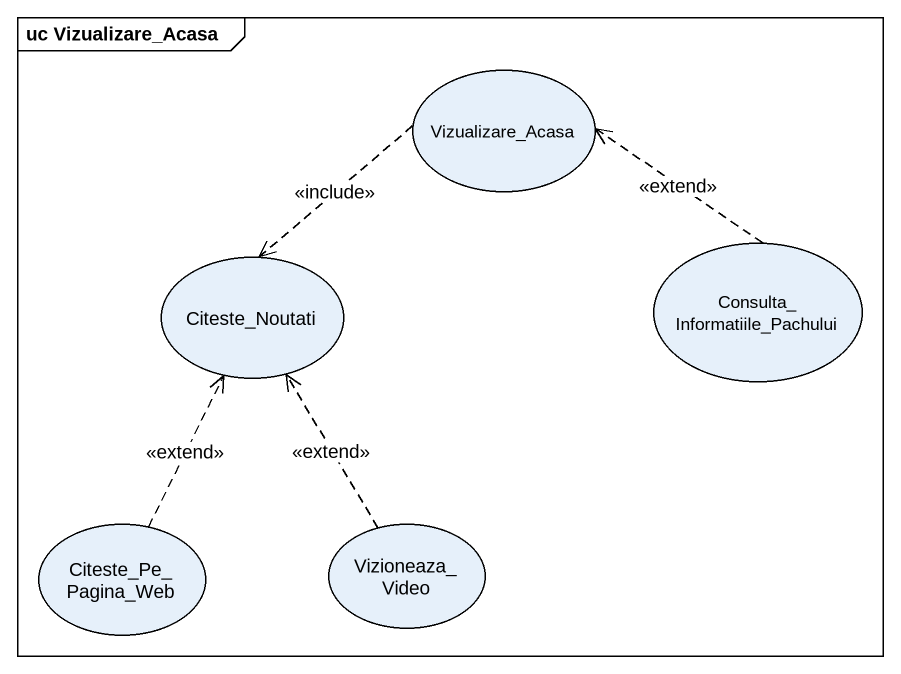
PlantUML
@startuml
mainframe uc Vizualizare_Acasa
usecase Vizualizare_Acasa
usecase Citeste_Noutati
usecase "Consulta_ Informatiile_Pachului" as Consulta_Informatiile
usecase "Citeste_Pe_ Pagina_Web" as Citeste_Pe_Pagina_Web
usecase "Vizioneaza_ Video" as Vizioneaza_Video
Vizualizare_Acasa ..> Citeste_Noutati : <<include>>
Consulta_Informatiile .up.> Vizualizare_Acasa : <<extend>>
Citeste_Pe_Pagina_Web .up.> Citeste_Noutati : <<extend>>
Vizioneaza_Video .up.> Citeste_Noutati : <<extend>>
@enduml
